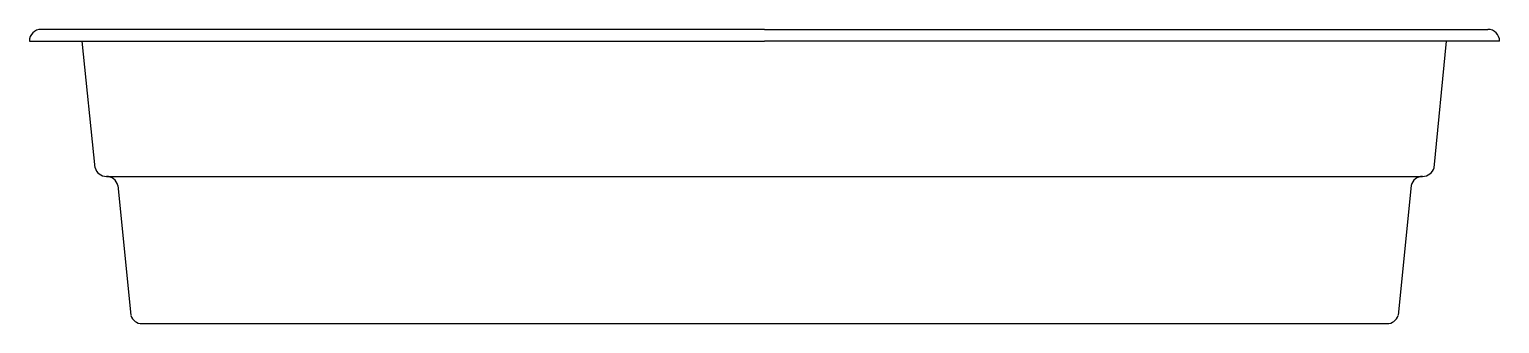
# Model space of a CAD drawing. Extents: x -1013.08 to -1010.58, y 424.01 to 424.51.
import ezdxf

# ---------------------------------------------------------------- set-up
doc = ezdxf.new("R2010")
doc.units = 0
doc.header["$LTSCALE"] = 10
doc.header["$MEASUREMENT"] = 0
doc.layers.add('Piscinas_Fibratec', color=4, linetype='CONTINUOUS')

msp = doc.modelspace()

# ---------------------------------------------------------------- linework, layer by layer
at = {"layer": 'Piscinas_Fibratec', "color": 2}
for p, q in [((-1011.8315, 424.5089), (-1013.0615, 424.5089)), ((-1011.8315, 424.5089), (-1010.6015, 424.5089)), ((-1013.0815, 424.4889), (-1011.8315, 424.4889)), ((-1010.5815, 424.4889), (-1011.8315, 424.4889))]:
    msp.add_line(p, q, dxfattribs=at)
at = {"layer": 'Piscinas_Fibratec'}
for p, q in [((-1012.9699, 424.2737), (-1012.9915, 424.4889)), ((-1010.693, 424.2737), (-1010.6715, 424.4889)), ((-1012.9506, 424.2589), (-1010.7123, 424.2589)), ((-1012.9312, 424.2435), (-1012.9091, 424.0226)), ((-1010.7318, 424.2435), (-1010.7539, 424.0226)), ((-1012.8901, 424.0085), (-1010.7729, 424.0085))]:
    msp.add_line(p, q, dxfattribs=at)
at = {"layer": 'Piscinas_Fibratec', "color": 2}
for centre, start, end in [((-1013.0615, 424.4889), 90, 180), ((-1010.6015, 424.4889), 0, 90)]:
    msp.add_arc(centre, 0.02, start, end, dxfattribs=at)
at = {"layer": 'Piscinas_Fibratec'}
for centre, start, end in [((-1012.9506, 424.2789), 195.0756, 270), ((-1012.9506, 424.2389), 13.2568, 90), ((-1010.7123, 424.2389), 90, 166.7432), ((-1010.7123, 424.2789), 270, 344.9244), ((-1012.8901, 424.0285), 198.3082, 270), ((-1010.7729, 424.0285), 270, 341.6918)]:
    msp.add_arc(centre, 0.02, start, end, dxfattribs=at)

doc.saveas('drawing.dxf')
